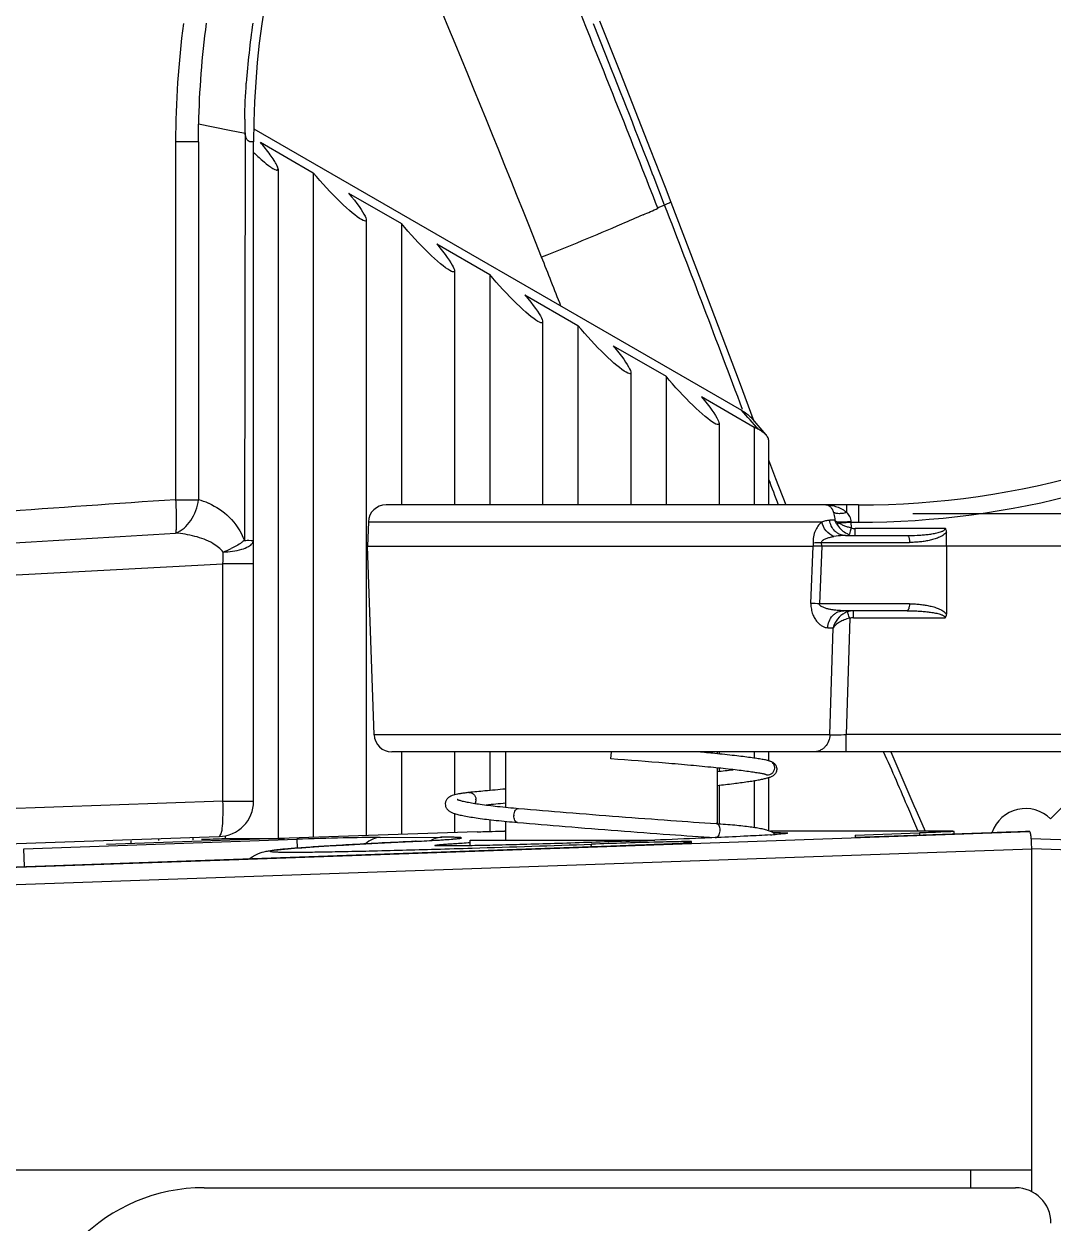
# Model space of a CAD drawing. Header units: millimetres. Extents: x -73584 to -37571, y -61249 to -50748.
# Drawn here: x -48274 to -48244.85, y -54954.71 to -54920.73 of the extents above; entities that cross this region are included whole.
import ezdxf

# ---------------------------------------------------------------- set-up
doc = ezdxf.new("R2010")
doc.units = ezdxf.units.MM
doc.header["$LTSCALE"] = 200
for name, color, linetype in [('DIM', 3, 'Continuous'), ('LAYER_473778', 7, 'Continuous'), ('SOLID_1', 7, 'Continuous')]:
    doc.layers.add(name, color=color, linetype=linetype)

# ---------------------------------------------------------------- blocks, each defined once
blk = doc.blocks.new('5569')
at = {"color": 7, "linetype": 'Continuous'}
for p, q in [((-46026.865, -54745.149), (-46027.207, -54744.289)), ((-46037.52, -54747.308), (-46038.401, -54747.13)), ((-46037.08, -54747.397), (-46037.52, -54747.308)), ((-46037.08, -54747.397), (-46037.101, -54758.923)), ((-46039.052, -54747.625), (-46039.052, -54757.77)), ((-46038.402, -54747.625), (-46038.402, -54757.77)), ((-46036.839, -54766.315), (-46036.839, -54747.628)), ((-46025.194, -54749.421), (-46025.523, -54748.57)), ((-46025.355, -54749.494), (-46025.387, -54749.509)), ((-46025.194, -54749.421), (-46025.355, -54749.494)), ((-46025.022, -54749.334), (-46025.022, -54749.334)), ((-46023.082, -54754.42), (-46022.662, -54755.543)), ((-46066.839, -54761.119), (-46037.708, -54759.587)), ((-46037.708, -54766.315), (-46037.708, -54759.587)), ((-46036.839, -54759.587), (-46037.708, -54759.587)), ((-46018.787, -54764.916), (-46018.101, -54766.497)), ((-46037.708, -54766.315), (-46049.878, -54766.74)), ((-46037.708, -54766.315), (-46036.839, -54766.315)), ((-46018.102, -54766.496), (-46017.813, -54767.164)), ((-46018.01, -54767.167), (-46018.049, -54767.079)), ((-46049.974, -54767.74), (-46037.821, -54767.315))]:
    blk.add_line(p, q, dxfattribs=at)
for points in [[(-46027.037, -54744.202), (-46026.888, -54744.576), (-46026.456, -54745.666), (-46026.027, -54746.753), (-46025.603, -54747.837), (-46025.183, -54748.918), (-46025.022, -54749.334)], [(-46025.022, -54749.334), (-46024.167, -54751.561), (-46023.082, -54754.42)], [(-46022.252, -54756.64), (-46022.053, -54757.173), (-46021.757, -54757.916)]]:
    blk.add_lwpolyline(points, dxfattribs=at)
for centre, radius, start, end in [((-46012.839, -54747.628), 24, 97.1808, 180.0002), ((-46479.067, -54926.459), 486.969, 21.95908, 23.33074), ((-46491.101, -54934.416), 497.507, 21.6462, 23.36543), ((-46011.384, -54747.782), 27.668, 172.7137, 179.675), ((-46013.761, -54747.577), 24.644, 172.2799, 178.9606), ((-46012.196, -54747.754), 24.914, 171.9531, 175.8791), ((-46458.064, -54917.942), 464.305, 21.26995, 21.95353), ((-46468.25, -54920.243), 474.845, 21.19445, 21.63785), ((-46024.48, -54747.044), 12.607, 179.7209, 181.603), ((-46039.362, -54719.04), 33.522, 293.866, 294.6391), ((-46615.964, -54977.954), 633.432, 20.587936, 21.148419), ((-46466.187, -54924.268), 470.607, 21.43567, 21.61664), ((-45947.498, -54729.206), 79.818, 200.51982, 201.08219), ((-46038.96, -54759.819), 2.123, 66.4548, 74.7602), ((-46044.918, -54759.211), 7.22, 357.0131, 359.6586), ((-46038.656, -54756.745), 2.685, 290.8802, 296.1422), ((-46037.839, -54766.315), 1, 271.0003, 0)]:
    blk.add_arc(centre, radius, start, end, dxfattribs=at)
for points in [[(-46037.087, -54746.983), (-46037.085, -54746.643), (-46037.07, -54746.303), (-46037.046, -54745.964)], [(-46038.402, -54747.625), (-46038.404, -54747.46), (-46038.403, -54747.295), (-46038.401, -54747.13)]]:
    blk.add_open_spline(points, degree=3, dxfattribs=at)
for points, knots in [([(-46036.839, -54747.628), (-46036.832, -54747.63), (-46036.869, -54747.627), (-46036.885, -54747.631), (-46036.927, -54747.629), (-46036.975, -54747.62), (-46037.028, -54747.572), (-46037.058, -54747.492), (-46037.074, -54747.43), (-46037.08, -54747.397)], [0, 0, 0, 0, 0.053847, 0.119551, 0.214468, 0.342116, 0.505866, 0.736343, 1, 1, 1, 1]), ([(-46038.402, -54747.625), (-46038.447, -54747.626), (-46038.664, -54747.631), (-46038.881, -54747.629), (-46039.052, -54747.625)], [0, 0, 0, 0, 0.211041, 1, 1, 1, 1]), ([(-46025.022, -54749.335), (-46025.021, -54749.34), (-46025.045, -54749.348), (-46025.072, -54749.367), (-46025.129, -54749.392), (-46025.17, -54749.411), (-46025.194, -54749.421)], [0, 0, 0, 0, 0.079417, 0.283229, 0.595899, 1, 1, 1, 1]), ([(-46025.799, -54749.695), (-46026.003, -54749.785), (-46026.957, -54750.2), (-46027.919, -54750.595), (-46028.678, -54750.899)], [0, 0, 0, 0, 0.21413, 1, 1, 1, 1]), ([(-46039.052, -54757.77), (-46042.409, -54757.996), (-46048.454, -54758.437), (-46056.446, -54759.129), (-46062.354, -54759.755), (-46065.572, -54760.181), (-46066.839, -54760.391)], [0, 0, 0, 0, 0.361564, 0.651373, 0.861996, 1, 1, 1, 1]), ([(-46039.052, -54757.77), (-46039.039, -54757.963), (-46039.026, -54758.232), (-46039.031, -54758.547), (-46039.039, -54758.669), (-46039.048, -54758.715)], [0, 0, 0, 0, 0.614646, 0.850519, 1, 1, 1, 1]), ([(-46039.052, -54757.77), (-46038.991, -54757.77), (-46038.775, -54757.771), (-46038.558, -54757.77), (-46038.402, -54757.77)], [0, 0, 0, 0, 0.280094, 1, 1, 1, 1]), ([(-46039.048, -54758.715), (-46038.875, -54758.651), (-46038.563, -54758.364), (-46038.427, -54757.979), (-46038.402, -54757.77)], [0, 0, 0, 0, 0.468135, 1, 1, 1, 1]), ([(-46038.112, -54757.872), (-46037.901, -54757.965), (-46037.475, -54758.242), (-46037.199, -54758.676), (-46037.101, -54758.923)], [0, 0, 0, 0, 0.463959, 1, 1, 1, 1]), ([(-46066.838, -54760.757), (-46065.573, -54760.618), (-46062.361, -54760.32), (-46056.459, -54759.852), (-46048.462, -54759.295), (-46042.41, -54758.916), (-46039.048, -54758.715)], [0, 0, 0, 0, 0.137002, 0.34723, 0.637379, 1, 1, 1, 1]), ([(-46037.698, -54759.254), (-46037.784, -54759.159), (-46038.03, -54758.958), (-46038.504, -54758.793), (-46038.866, -54758.732), (-46039.048, -54758.715)], [0, 0, 0, 0, 0.258116, 0.630566, 1, 1, 1, 1]), ([(-46037.698, -54759.254), (-46037.523, -54759.246), (-46037.276, -54759.214), (-46036.999, -54759.113), (-46036.9, -54759.042), (-46036.871, -54759.003)], [0, 0, 0, 0, 0.598809, 0.834115, 1, 1, 1, 1]), ([(-46037.101, -54758.923), (-46037.127, -54758.944), (-46037.243, -54759.033), (-46037.371, -54759.106), (-46037.472, -54759.156)], [0, 0, 0, 0, 0.22664, 1, 1, 1, 1]), ([(-46037.101, -54758.923), (-46037.036, -54758.923), (-46037.013, -54758.916), (-46036.816, -54758.926), (-46036.839, -54758.922)], [0, 0, 0, 0, 0.741225, 1, 1, 1, 1]), ([(-46036.871, -54759.003), (-46036.865, -54758.997), (-46036.849, -54758.973), (-46036.839, -54758.943), (-46036.839, -54758.922)], [0, 0, 0, 0, 0.282123, 1, 1, 1, 1]), ([(-46018.049, -54767.079), (-46018.126, -54766.9), (-46018.436, -54766.178), (-46018.74, -54765.454), (-46018.99, -54764.919)], [0, 0, 0, 0, 0.248674, 1, 1, 1, 1]), ([(-46037.821, -54767.315), (-46037.81, -54767.315), (-46037.783, -54767.287), (-46037.739, -54767.193), (-46037.712, -54766.985), (-46037.703, -54766.679), (-46037.704, -54766.442), (-46037.708, -54766.315)], [0, 0, 0, 0, 0.034119, 0.097514, 0.312353, 0.628571, 1, 1, 1, 1])]:
    blk.add_open_spline(points, degree=3, knots=knots, dxfattribs=at)
at = {"layer": 'LAYER_473778', "color": 7, "linetype": 'Continuous'}
for p, q in [((-46036.834, -54747.261), (-46023.017, -54755.235)), ((-46036.648, -54747.639), (-46035.148, -54748.504)), ((-46036.148, -54748.396), (-46036.148, -54767.375)), ((-46035.148, -54748.504), (-46035.148, -54767.341)), ((-46034.149, -54749.081), (-46032.649, -54749.946)), ((-46033.649, -54749.838), (-46033.649, -54767.289)), ((-46032.649, -54749.946), (-46032.649, -54757.916)), ((-46031.65, -54750.523), (-46030.15, -54751.389)), ((-46031.15, -54751.28), (-46031.15, -54757.916)), ((-46030.15, -54751.389), (-46030.15, -54757.916)), ((-46029.151, -54751.966), (-46027.651, -54752.831)), ((-46028.651, -54752.723), (-46028.651, -54757.916)), ((-46027.651, -54752.831), (-46027.651, -54757.916)), ((-46026.652, -54753.408), (-46025.152, -54754.273)), ((-46026.152, -54754.165), (-46026.152, -54757.916)), ((-46025.152, -54754.273), (-46025.152, -54757.916)), ((-46024.153, -54754.85), (-46022.653, -54755.715)), ((-46023.653, -54755.607), (-46023.653, -54757.916)), ((-46022.756, -54755.435), (-46022.554, -54755.667)), ((-46022.653, -54755.715), (-46022.653, -54757.916)), ((-46022.252, -54756.076), (-46022.252, -54757.916)), ((-46032.649, -54764.916), (-46032.649, -54767.255)), ((-46031.15, -54764.916), (-46031.15, -54766.133)), ((-46030.15, -54764.916), (-46030.15, -54766.011)), ((-46023.653, -54764.916), (-46023.653, -54764.974)), ((-46022.653, -54764.916), (-46022.653, -54765.093)), ((-46022.252, -54764.916), (-46022.252, -54765.175)), ((-46023.653, -54765.377), (-46023.653, -54765.467)), ((-46023.653, -54765.869), (-46023.653, -54766.946)), ((-46022.653, -54765.739), (-46022.653, -54767.053)), ((-46022.252, -54765.651), (-46022.252, -54767.144)), ((-46030.15, -54766.412), (-46030.15, -54766.433)), ((-46031.15, -54766.661), (-46031.15, -54767.203)), ((-46030.15, -54766.836), (-46030.15, -54767.171)), ((-46037.647, -54767.29), (-46037.647, -54767.368))]:
    blk.add_line(p, q, dxfattribs=at)
blk.add_lwpolyline([(-46022.554, -54755.667), (-46022.327, -54755.927), (-46022.312, -54755.944)], dxfattribs=at)
at = {"layer": 'LAYER_473778', "color": 7, "linetype": 'Continuous', "extrusion": (0, 0, -1)}
for centre in [(-46034.649, -54748.793), (-46032.15, -54750.235), (-46029.651, -54751.677), (-46027.152, -54753.119), (-46024.653, -54754.562)]:
    blk.add_ellipse(centre, major_axis=(-0.991, 1.073), ratio=0.126793, start_param=1.957734, end_param=5.099326, dxfattribs=at)
at = {"layer": 'LAYER_473778', "color": 7, "linetype": 'Continuous'}
for points, knots in [([(-46036.182, -54748.29), (-46036.205, -54748.243), (-46036.265, -54748.143), (-46036.417, -54747.923), (-46036.552, -54747.754), (-46036.648, -54747.639)], [0, 0, 0, 0, 0.195903, 0.437046, 1, 1, 1, 1]), ([(-46036.839, -54747.931), (-46036.758, -54748.008), (-46036.604, -54748.149), (-46036.442, -54748.282), (-46036.364, -54748.338)], [0, 0, 0, 0, 0.537946, 1, 1, 1, 1]), ([(-46036.364, -54748.338), (-46036.335, -54748.358), (-46036.284, -54748.392), (-46036.221, -54748.423), (-46036.182, -54748.432), (-46036.162, -54748.429), (-46036.149, -54748.414), (-46036.148, -54748.402), (-46036.148, -54748.396)], [0, 0, 0, 0, 0.407678, 0.698225, 0.795468, 0.86584, 0.92627, 1, 1, 1, 1]), ([(-46036.148, -54748.396), (-46036.148, -54748.38), (-46036.157, -54748.344), (-46036.172, -54748.31), (-46036.182, -54748.29)], [0, 0, 0, 0, 0.415284, 1, 1, 1, 1]), ([(-46023.017, -54755.235), (-46022.964, -54755.266), (-46022.871, -54755.325), (-46022.788, -54755.398), (-46022.756, -54755.435)], [0, 0, 0, 0, 0.555904, 1, 1, 1, 1]), ([(-46022.526, -54755.782), (-46022.536, -54755.777), (-46022.58, -54755.757), (-46022.622, -54755.734), (-46022.653, -54755.715)], [0, 0, 0, 0, 0.230676, 1, 1, 1, 1]), ([(-46022.312, -54755.944), (-46022.338, -54755.914), (-46022.407, -54755.855), (-46022.483, -54755.807), (-46022.526, -54755.782)], [0, 0, 0, 0, 0.442937, 1, 1, 1, 1]), ([(-46022.252, -54756.076), (-46022.252, -54756.065), (-46022.258, -54756.016), (-46022.287, -54755.973), (-46022.312, -54755.944)], [0, 0, 0, 0, 0.218261, 1, 1, 1, 1])]:
    blk.add_open_spline(points, degree=3, knots=knots, dxfattribs=at)
blk.add_open_spline([(-46022.526, -54755.782), (-46022.69, -54755.6), (-46022.854, -54755.417), (-46023.017, -54755.235)], degree=3, dxfattribs=at)
at = {"layer": 'SOLID_1', "color": 7, "linetype": 'Continuous'}
for p, q in [((-46019.703, -54757.916), (-46033.087, -54757.916)), ((-46020.029, -54758.13), (-46020.029, -54757.916)), ((-46019.703, -54757.916), (-46019.703, -54758.408)), ((-46033.586, -54758.399), (-46033.61, -54759.084)), ((-46033.586, -54758.399), (-46020.743, -54758.399)), ((-46020.371, -54758.35), (-46020.518, -54758.35)), ((-46019.904, -54758.571), (-46019.909, -54758.408)), ((-46019.909, -54758.408), (-46019.703, -54758.408)), ((-46019.799, -54758.784), (-46019.799, -54758.587)), ((-46017.241, -54758.587), (-46019.799, -54758.587)), ((-46017.204, -54759.084), (-46017.205, -54758.686)), ((-46020.989, -54758.989), (-46020.985, -54759.084)), ((-46020.742, -54759.084), (-46020.746, -54758.98)), ((-46020.746, -54758.98), (-46018.255, -54758.98)), ((-46020.072, -54758.784), (-46018.323, -54758.784)), ((-46033.423, -54764.434), (-46033.61, -54759.084)), ((-46033.61, -54759.084), (-46020.986, -54759.084)), ((-46021.048, -54760.711), (-46020.985, -54759.084)), ((-45997.871, -54759.084), (-46020.985, -54759.084)), ((-46020.742, -54759.084), (-46020.806, -54760.72)), ((-46017.204, -54759.084), (-46017.21, -54761.016)), ((-46018.259, -54760.72), (-46020.806, -54760.72)), ((-46018.327, -54760.916), (-46020.121, -54760.916)), ((-46019.841, -54761.113), (-46019.841, -54760.916)), ((-46019.841, -54761.113), (-46017.246, -54761.113)), ((-46020.57, -54761.399), (-46020.419, -54761.399)), ((-46020.512, -54764.434), (-46020.419, -54761.399)), ((-46019.95, -54761.131), (-46020.051, -54764.425)), ((-46020.512, -54764.434), (-46033.423, -54764.434)), ((-46020.051, -54764.916), (-46020.051, -54764.425)), ((-46007.497, -54764.425), (-46020.051, -54764.425)), ((-46003.703, -54764.916), (-46032.924, -54764.916)), ((-46029.703, -54764.916), (-46029.703, -54766.482)), ((-46026.718, -54765.116), (-46026.703, -54764.916)), ((-46023.703, -54764.916), (-46023.703, -54764.969)), ((-46014.262, -54766.815), (-46012.363, -54764.916)), ((-46023.703, -54765.371), (-46023.703, -54766.948)), ((-46022.33, -54765.558), (-46022.325, -54765.56)), ((-46029.703, -54766.884), (-46029.703, -54767.416)), ((-46030.508, -54767.181), (-46037.511, -54767.422)), ((-46029.703, -54767.164), (-46029.732, -54767.164)), ((-46026.29, -54767.574), (-46014.856, -54767.17)), ((-46017.029, -54767.164), (-46022.199, -54767.164)), ((-46019.795, -54767.333), (-46015.942, -54767.199)), ((-46019.795, -54767.276), (-46017.974, -54767.213)), ((-46017.974, -54767.213), (-46017.974, -54767.27)), ((-46016.992, -54767.236), (-46016.992, -54767.168)), ((-46014.856, -54767.17), (-46014.969, -54767.17)), ((-46045.913, -54768.255), (-46025.918, -54767.55)), ((-46043.345, -54767.663), (-46035.617, -54767.393)), ((-46037.511, -54767.422), (-46041.01, -54767.543)), ((-46040.31, -54767.519), (-46040.31, -54767.437)), ((-46039.535, -54767.375), (-46039.535, -54767.423)), ((-46038.552, -54767.405), (-46038.552, -54767.341)), ((-46037.91, -54767.367), (-46037.91, -54767.39)), ((-46037.798, -54767.98), (-46026.29, -54767.574)), ((-46037.659, -54767.368), (-46035.96, -54767.369)), ((-46035.617, -54767.393), (-46035.608, -54767.643)), ((-46034.709, -54767.582), (-46034.292, -54767.557)), ((-46034.292, -54767.557), (-46033.827, -54767.531)), ((-46033.827, -54767.531), (-46033.315, -54767.503)), ((-46033.315, -54767.503), (-46032.757, -54767.475)), ((-46033.249, -54767.34), (-46031.508, -54767.334)), ((-46032.757, -54767.475), (-46032.12, -54767.443)), ((-46032.237, -54767.449), (-46032.251, -54767.449)), ((-46032.237, -54767.449), (-46032.251, -54767.45)), ((-46032.12, -54767.443), (-46031.955, -54767.434)), ((-46031.955, -54767.434), (-46031.801, -54767.426)), ((-46031.801, -54767.426), (-46031.661, -54767.418)), ((-46031.661, -54767.418), (-46031.535, -54767.41)), ((-46031.535, -54767.41), (-46031.423, -54767.403)), ((-46031.423, -54767.403), (-46031.326, -54767.396)), ((-46030.703, -54767.575), (-46030.703, -54767.416)), ((-46030.703, -54767.416), (-46025.475, -54767.416)), ((-46026.291, -54767.5), (-46026.324, -54767.501)), ((-46026.29, -54767.564), (-46026.222, -54767.561)), ((-46026.29, -54767.564), (-46026.29, -54767.564)), ((-46026.222, -54767.561), (-46026.125, -54767.558)), ((-46025.918, -54767.55), (-46025.542, -54767.536)), ((-46025.542, -54767.536), (-46025.218, -54767.524)), ((-46025.218, -54767.524), (-46024.951, -54767.513)), ((-46024.951, -54767.513), (-46024.742, -54767.505)), ((-46024.742, -54767.505), (-46024.594, -54767.498)), ((-46024.594, -54767.498), (-46024.534, -54767.495)), ((-46024.534, -54767.495), (-46024.508, -54767.493)), ((-46024.508, -54767.493), (-46024.494, -54767.492)), ((-46024.429, -54767.488), (-46024.429, -54767.46)), ((-46023.748, -54767.346), (-46023.761, -54767.346)), ((-46023.704, -54767.344), (-46023.748, -54767.346)), ((-46019.795, -54767.276), (-46019.795, -54767.333)), ((-46014.806, -54767.368), (-46011.721, -54767.477)), ((-46014.793, -54767.67), (-46045.843, -54768.766)), ((-46043.328, -54768.164), (-46043.345, -54767.663)), ((-46036.057, -54767.679), (-46035.962, -54767.671)), ((-46035.962, -54767.671), (-46035.856, -54767.662)), ((-46035.856, -54767.662), (-46035.678, -54767.648)), ((-46035.678, -54767.648), (-46035.475, -54767.633)), ((-46035.475, -54767.633), (-46035.246, -54767.617)), ((-46035.246, -54767.617), (-46034.991, -54767.6)), ((-46034.991, -54767.6), (-46034.709, -54767.582)), ((-46014.793, -54777.37), (-46014.793, -54767.667)), ((-46011.7, -54767.776), (-46014.793, -54767.667)), ((-46045.913, -54768.266), (-46037.798, -54767.98)), ((-46014.793, -54776.766), (-46048.239, -54776.766)), ((-46016.527, -54776.766), (-46016.527, -54777.266)), ((-46038.236, -54777.266), (-46015.249, -54777.266))]:
    blk.add_line(p, q, dxfattribs=at)
for points in [[(-46031.326, -54767.396), (-46031.246, -54767.39), (-46031.212, -54767.387), (-46031.183, -54767.384), (-46031.158, -54767.382), (-46031.137, -54767.38), (-46031.122, -54767.378), (-46031.113, -54767.377)], [(-46036.946, -54767.939), (-46036.878, -54767.89), (-46036.793, -54767.84), (-46036.717, -54767.803), (-46036.653, -54767.779), (-46036.599, -54767.761), (-46036.554, -54767.749), (-46036.514, -54767.74), (-46036.479, -54767.732), (-46036.446, -54767.726), (-46036.415, -54767.721), (-46036.384, -54767.716), (-46036.353, -54767.712), (-46036.322, -54767.708), (-46036.289, -54767.704), (-46036.255, -54767.7), (-46036.219, -54767.696), (-46036.182, -54767.692), (-46036.142, -54767.688), (-46036.057, -54767.679)]]:
    blk.add_lwpolyline(points, dxfattribs=at)
for centre, radius, start, end in [((-46019.703, -54733.979), 23.938, 270, 302.51), ((-46019.704, -54733.969), 24.439, 270.0006, 300.032), ((-46033.087, -54758.416), 0.5, 90, 178), ((-46019.936, -54757.896), 0.621, 234.4655, 236.853), ((-46019.32, -54758.372), 0.59, 182.6457, 183.4938), ((-46019.607, -54758.028), 0.832, 211.8187, 213.9711), ((-46019.781, -54758.217), 0.57, 244.3698, 251.2169), ((-46022.576, -54711.38), 47.635, 271.9091, 272.2017), ((-46023.17, -54822.94), 62.265, 87.82404, 88.04686), ((-46019.821, -54761.484), 0.572, 109.7109, 116.7406), ((-46019.842, -54761.427), 0.51, 89.9295, 109.7055), ((-46032.924, -54764.416), 0.5, 182, 270), ((-46030.161, -54827.957), 63.318, 84.20622, 84.63382), ((-46026.364, -54740.429), 25.184, 276.065, 277.1002), ((-46022.277, -54765.365), 0.202, 355.9559, 3.2019), ((-46022.273, -54765.37), 0.196, 253.3716, 256.031), ((-46022.274, -54765.371), 0.195, 256.0233, 264.1826), ((-46030.765, -54766.271), 0.224, 357.9162, 4.4793), ((-46018.606, -54891.099), 125.22, 95.08509, 95.33461), ((-46014.969, -54767.522), 1, 44.9867, 160.9407), ((-46029.123, -54766.736), 0.342, 175.5769, 177.908), ((-46023.922, -54767.134), 0.303, 355.5757, 0.1905), ((-46031.458, -54768.054), 0.723, 112.8663, 119.4277), ((-46017.584, -55048.58), 281.215, 91.78099, 91.97297), ((-46040.045, -54384.478), 383.216, 272.05636, 272.17893), ((-46024.395, -54768.459), 0.999, 100.6971, 106.016), ((-46024.395, -54768.46), 1.001, 91.9965, 100.689), ((-46023.741, -54742.943), 24.373, 273.6348, 273.8389), ((-46023.428, -54747.604), 19.701, 273.8392, 273.9715), ((-46016.557, -54767.53), 1.759, 5.3045, 6.9729), ((-46018.753, -54767.671), 3.959, 0.016, 2.199), ((-46038.236, -54782.266), 5, 90, 180), ((-46015.249, -54778.267), 1, 0.0122, 90.0059)]:
    blk.add_arc(centre, radius, start, end, dxfattribs=at)
for points, knots in [([(-46020.629, -54757.916), (-46020.607, -54757.916), (-46020.561, -54757.925), (-46020.498, -54757.967), (-46020.445, -54758.037), (-46020.419, -54758.096), (-46020.409, -54758.13)], [0, 0, 0, 0, 0.201453, 0.416733, 0.67493, 1, 1, 1, 1]), ([(-46020.629, -54757.916), (-46020.575, -54757.916), (-46020.494, -54757.924), (-46020.389, -54757.947), (-46020.286, -54757.978), (-46020.161, -54758.033), (-46020.072, -54758.096), (-46020.029, -54758.13)], [0, 0, 0, 0, 0.248774, 0.372423, 0.496846, 0.746564, 1, 1, 1, 1]), ([(-46020.743, -54758.399), (-46020.776, -54758.428), (-46020.841, -54758.496), (-46020.905, -54758.602), (-46020.948, -54758.704), (-46020.973, -54758.792), (-46020.988, -54758.889), (-46020.991, -54758.955), (-46020.989, -54758.989)], [0, 0, 0, 0, 0.197427, 0.428001, 0.557806, 0.697488, 0.846121, 1, 1, 1, 1]), ([(-46020.743, -54758.399), (-46020.706, -54758.384), (-46020.633, -54758.359), (-46020.555, -54758.35), (-46020.518, -54758.35)], [0, 0, 0, 0, 0.517207, 1, 1, 1, 1]), ([(-46020.397, -54758.812), (-46020.482, -54758.777), (-46020.636, -54758.661), (-46020.723, -54758.489), (-46020.743, -54758.399)], [0, 0, 0, 0, 0.498438, 1, 1, 1, 1]), ([(-46020.072, -54758.784), (-46020.124, -54758.784), (-46020.205, -54758.768), (-46020.302, -54758.717), (-46020.394, -54758.643), (-46020.479, -54758.521), (-46020.511, -54758.407), (-46020.518, -54758.35)], [0, 0, 0, 0, 0.23042, 0.355164, 0.484271, 0.746892, 1, 1, 1, 1]), ([(-46020.409, -54758.13), (-46020.404, -54758.146), (-46020.384, -54758.218), (-46020.374, -54758.292), (-46020.371, -54758.35)], [0, 0, 0, 0, 0.216411, 1, 1, 1, 1]), ([(-46020.029, -54758.13), (-46020.064, -54758.142), (-46020.135, -54758.159), (-46020.238, -54758.169), (-46020.331, -54758.161), (-46020.386, -54758.143), (-46020.409, -54758.13)], [0, 0, 0, 0, 0.287361, 0.559224, 0.798971, 1, 1, 1, 1]), ([(-46020.371, -54758.35), (-46020.366, -54758.355), (-46020.343, -54758.375), (-46020.317, -54758.391), (-46020.296, -54758.402)], [0, 0, 0, 0, 0.235037, 1, 1, 1, 1]), ([(-46020.314, -54758.467), (-46020.319, -54758.457), (-46020.341, -54758.42), (-46020.36, -54758.381), (-46020.371, -54758.35)], [0, 0, 0, 0, 0.252976, 1, 1, 1, 1]), ([(-46020.296, -54758.402), (-46020.299, -54758.407), (-46020.308, -54758.428), (-46020.313, -54758.45), (-46020.314, -54758.467)], [0, 0, 0, 0, 0.271572, 1, 1, 1, 1]), ([(-46019.909, -54758.399), (-46019.979, -54758.401), (-46020.109, -54758.403), (-46020.238, -54758.403), (-46020.296, -54758.402)], [0, 0, 0, 0, 0.54518, 1, 1, 1, 1]), ([(-46019.909, -54758.399), (-46019.911, -54758.348), (-46019.938, -54758.248), (-46019.996, -54758.166), (-46020.029, -54758.13)], [0, 0, 0, 0, 0.5155, 1, 1, 1, 1]), ([(-46020.275, -54758.416), (-46020.282, -54758.429), (-46020.292, -54758.454), (-46020.297, -54758.48), (-46020.297, -54758.493)], [0, 0, 0, 0, 0.537487, 1, 1, 1, 1]), ([(-46020.297, -54758.493), (-46020.263, -54758.542), (-46020.184, -54758.635), (-46020.083, -54758.704), (-46020.027, -54758.731)], [0, 0, 0, 0, 0.492745, 1, 1, 1, 1]), ([(-46020.275, -54758.416), (-46020.249, -54758.416), (-46020.127, -54758.414), (-46020.004, -54758.411), (-46019.909, -54758.408)], [0, 0, 0, 0, 0.21469, 1, 1, 1, 1]), ([(-46019.904, -54758.571), (-46019.94, -54758.564), (-46020.01, -54758.547), (-46020.109, -54758.511), (-46020.197, -54758.468), (-46020.251, -54758.434), (-46020.275, -54758.416)], [0, 0, 0, 0, 0.271938, 0.533836, 0.778204, 1, 1, 1, 1]), ([(-46019.904, -54758.571), (-46019.911, -54758.593), (-46019.924, -54758.634), (-46019.942, -54758.69), (-46019.955, -54758.73), (-46019.962, -54758.751), (-46019.964, -54758.757)], [0, 0, 0, 0, 0.347634, 0.67009, 0.898797, 1, 1, 1, 1]), ([(-46018.323, -54758.784), (-46018.229, -54758.784), (-46018.088, -54758.781), (-46017.9, -54758.769), (-46017.76, -54758.756), (-46017.62, -54758.738), (-46017.504, -54758.718), (-46017.413, -54758.695), (-46017.357, -54758.677), (-46017.313, -54758.659), (-46017.273, -54758.638), (-46017.241, -54758.61), (-46017.241, -54758.587)], [0, 0, 0, 0, 0.250447, 0.375666, 0.500878, 0.626088, 0.751303, 0.813932, 0.876576, 0.907923, 0.939291, 1, 1, 1, 1]), ([(-46017.205, -54758.686), (-46017.217, -54758.707), (-46017.253, -54758.74), (-46017.31, -54758.781), (-46017.371, -54758.816), (-46017.435, -54758.846), (-46017.5, -54758.871), (-46017.589, -54758.899), (-46017.702, -54758.928), (-46017.839, -54758.952), (-46017.977, -54758.969), (-46018.116, -54758.978), (-46018.208, -54758.98), (-46018.255, -54758.98)], [0, 0, 0, 0, 0.064019, 0.127393, 0.19023, 0.252992, 0.315516, 0.377919, 0.502515, 0.626957, 0.751327, 0.875658, 1, 1, 1, 1]), ([(-46017.205, -54758.69), (-46017.205, -54758.662), (-46017.212, -54758.624), (-46017.234, -54758.594), (-46017.241, -54758.587)], [0, 0, 0, 0, 0.748206, 1, 1, 1, 1]), ([(-46020.746, -54758.98), (-46020.746, -54758.971), (-46020.743, -54758.951), (-46020.725, -54758.929), (-46020.705, -54758.912), (-46020.676, -54758.894), (-46020.638, -54758.876), (-46020.575, -54758.852), (-46020.495, -54758.83), (-46020.43, -54758.817), (-46020.397, -54758.812)], [0, 0, 0, 0, 0.071134, 0.138173, 0.202618, 0.265856, 0.390486, 0.51348, 0.757595, 1, 1, 1, 1]), ([(-46020.072, -54758.784), (-46020.1, -54758.784), (-46020.208, -54758.786), (-46020.317, -54758.798), (-46020.397, -54758.812)], [0, 0, 0, 0, 0.250448, 1, 1, 1, 1]), ([(-46018.323, -54758.784), (-46018.319, -54758.784), (-46018.309, -54758.787), (-46018.296, -54758.799), (-46018.284, -54758.817), (-46018.274, -54758.843), (-46018.265, -54758.874), (-46018.257, -54758.92), (-46018.255, -54758.956), (-46018.255, -54758.98)], [0, 0, 0, 0, 0.058005, 0.132435, 0.232015, 0.357576, 0.505803, 0.668491, 1, 1, 1, 1]), ([(-46021.048, -54760.711), (-46021.051, -54760.765), (-46021.042, -54760.871), (-46021.003, -54761.015), (-46020.944, -54761.135), (-46020.875, -54761.231), (-46020.8, -54761.305), (-46020.735, -54761.351), (-46020.683, -54761.376), (-46020.633, -54761.391), (-46020.595, -54761.397), (-46020.57, -54761.399)], [0, 0, 0, 0, 0.178134, 0.342085, 0.487464, 0.615588, 0.728676, 0.829106, 0.874862, 0.918174, 1, 1, 1, 1]), ([(-46020.121, -54760.916), (-46020.181, -54760.916), (-46020.272, -54760.912), (-46020.393, -54760.899), (-46020.483, -54760.884), (-46020.574, -54760.865), (-46020.648, -54760.843), (-46020.707, -54760.82), (-46020.742, -54760.803), (-46020.769, -54760.785), (-46020.788, -54760.768), (-46020.804, -54760.747), (-46020.807, -54760.729), (-46020.806, -54760.72)], [0, 0, 0, 0, 0.242073, 0.364299, 0.487413, 0.611403, 0.736471, 0.799624, 0.863548, 0.895969, 0.929107, 0.963523, 1, 1, 1, 1]), ([(-46018.259, -54760.72), (-46018.259, -54760.744), (-46018.262, -54760.78), (-46018.27, -54760.827), (-46018.278, -54760.858), (-46018.289, -54760.883), (-46018.301, -54760.902), (-46018.313, -54760.914), (-46018.323, -54760.916), (-46018.327, -54760.916)], [0, 0, 0, 0, 0.331509, 0.494198, 0.642425, 0.767985, 0.867565, 0.941995, 1, 1, 1, 1]), ([(-46018.259, -54760.72), (-46018.213, -54760.72), (-46018.12, -54760.722), (-46017.981, -54760.732), (-46017.843, -54760.749), (-46017.706, -54760.773), (-46017.593, -54760.801), (-46017.505, -54760.83), (-46017.439, -54760.854), (-46017.375, -54760.884), (-46017.314, -54760.92), (-46017.257, -54760.961), (-46017.222, -54760.995), (-46017.21, -54761.016)], [0, 0, 0, 0, 0.124328, 0.248645, 0.373002, 0.497431, 0.622015, 0.68441, 0.746934, 0.809683, 0.872509, 0.935931, 1, 1, 1, 1]), ([(-46020.57, -54761.399), (-46020.568, -54761.338), (-46020.544, -54761.213), (-46020.46, -54761.076), (-46020.365, -54760.993), (-46020.263, -54760.935), (-46020.176, -54760.916), (-46020.121, -54760.916)], [0, 0, 0, 0, 0.252036, 0.516506, 0.646599, 0.77159, 1, 1, 1, 1]), ([(-46020.079, -54760.974), (-46020.164, -54761.017), (-46020.311, -54761.141), (-46020.396, -54761.312), (-46020.419, -54761.399)], [0, 0, 0, 0, 0.514268, 1, 1, 1, 1]), ([(-46019.95, -54761.131), (-46019.958, -54761.11), (-46019.972, -54761.068), (-46019.991, -54761.013), (-46020.005, -54760.973), (-46020.012, -54760.953), (-46020.014, -54760.946)], [0, 0, 0, 0, 0.346745, 0.66856, 0.897531, 1, 1, 1, 1]), ([(-46018.327, -54760.916), (-46018.233, -54760.916), (-46018.092, -54760.92), (-46017.905, -54760.931), (-46017.764, -54760.944), (-46017.625, -54760.962), (-46017.509, -54760.983), (-46017.418, -54761.005), (-46017.362, -54761.023), (-46017.318, -54761.041), (-46017.278, -54761.062), (-46017.246, -54761.09), (-46017.246, -54761.113)], [0, 0, 0, 0, 0.250447, 0.375665, 0.500876, 0.626084, 0.751299, 0.813929, 0.876575, 0.907923, 0.939291, 1, 1, 1, 1]), ([(-46017.246, -54761.113), (-46017.233, -54761.101), (-46017.215, -54761.069), (-46017.21, -54761.034), (-46017.21, -54761.016)], [0, 0, 0, 0, 0.499213, 1, 1, 1, 1]), ([(-46019.95, -54761.131), (-46020.003, -54761.141), (-46020.102, -54761.169), (-46020.236, -54761.232), (-46020.343, -54761.308), (-46020.399, -54761.368), (-46020.419, -54761.399)], [0, 0, 0, 0, 0.290255, 0.559649, 0.797382, 1, 1, 1, 1]), ([(-46020.512, -54764.434), (-46020.514, -54764.495), (-46020.539, -54764.62), (-46020.625, -54764.757), (-46020.722, -54764.84), (-46020.827, -54764.898), (-46020.916, -54764.916), (-46020.972, -54764.916)], [0, 0, 0, 0, 0.249302, 0.512504, 0.642816, 0.768785, 1, 1, 1, 1]), ([(-46020.512, -54764.434), (-46020.487, -54764.434), (-46020.425, -54764.434), (-46020.271, -54764.431), (-46020.143, -54764.428), (-46020.051, -54764.425)], [0, 0, 0, 0, 0.164857, 0.400578, 1, 1, 1, 1]), ([(-46023.809, -54765.36), (-46024.024, -54765.339), (-46024.476, -54765.295), (-46025.445, -54765.21), (-46026.2, -54765.153), (-46026.718, -54765.116)], [0, 0, 0, 0, 0.221412, 0.467076, 1, 1, 1, 1]), ([(-46022.215, -54765.175), (-46022.229, -54765.171), (-46022.26, -54765.163), (-46022.331, -54765.146), (-46022.439, -54765.126), (-46022.59, -54765.102), (-46022.771, -54765.076), (-46022.981, -54765.049), (-46023.317, -54765.01), (-46023.583, -54764.981), (-46023.769, -54764.962)], [0, 0, 0, 0, 0.02797, 0.060733, 0.139916, 0.237011, 0.353369, 0.488947, 0.642615, 1, 1, 1, 1]), ([(-46022.215, -54765.175), (-46022.199, -54765.18), (-46022.175, -54765.188), (-46022.142, -54765.204), (-46022.113, -54765.221), (-46022.082, -54765.246), (-46022.058, -54765.275), (-46022.04, -54765.305), (-46022.025, -54765.341), (-46022.018, -54765.371), (-46022.017, -54765.391)], [0, 0, 0, 0, 0.158623, 0.247368, 0.349907, 0.473898, 0.626104, 0.712614, 0.804936, 1, 1, 1, 1]), ([(-46022.075, -54765.354), (-46022.076, -54765.334), (-46022.085, -54765.293), (-46022.115, -54765.24), (-46022.159, -54765.198), (-46022.196, -54765.181), (-46022.215, -54765.175)], [0, 0, 0, 0, 0.251352, 0.501724, 0.751154, 1, 1, 1, 1]), ([(-46022.33, -54765.558), (-46022.338, -54765.555), (-46022.36, -54765.55), (-46022.416, -54765.537), (-46022.511, -54765.52), (-46022.652, -54765.497), (-46022.827, -54765.472), (-46023.032, -54765.446), (-46023.363, -54765.407), (-46023.626, -54765.379), (-46023.809, -54765.36)], [0, 0, 0, 0, 0.018532, 0.044308, 0.11637, 0.212626, 0.330992, 0.470274, 0.629111, 1, 1, 1, 1]), ([(-46022.017, -54765.391), (-46022.015, -54765.424), (-46022.024, -54765.473), (-46022.053, -54765.525), (-46022.082, -54765.561), (-46022.118, -54765.591), (-46022.171, -54765.621), (-46022.239, -54765.648), (-46022.328, -54765.673), (-46022.431, -54765.698), (-46022.553, -54765.722), (-46022.694, -54765.746), (-46022.794, -54765.762), (-46022.847, -54765.769)], [0, 0, 0, 0, 0.100679, 0.144294, 0.181508, 0.239487, 0.285081, 0.367962, 0.458814, 0.565676, 0.691109, 0.835891, 1, 1, 1, 1]), ([(-46022.293, -54765.565), (-46022.267, -54765.568), (-46022.213, -54765.562), (-46022.142, -54765.523), (-46022.092, -54765.459), (-46022.077, -54765.406), (-46022.075, -54765.379)], [0, 0, 0, 0, 0.248399, 0.49797, 0.748738, 1, 1, 1, 1]), ([(-46022.847, -54765.769), (-46022.977, -54765.789), (-46023.262, -54765.826), (-46023.548, -54765.858), (-46023.702, -54765.875)], [0, 0, 0, 0, 0.457482, 1, 1, 1, 1]), ([(-46030.739, -54766.067), (-46030.779, -54766.071), (-46030.855, -54766.08), (-46030.962, -54766.095), (-46031.057, -54766.111), (-46031.14, -54766.129), (-46031.215, -54766.152), (-46031.275, -54766.179), (-46031.316, -54766.207), (-46031.341, -54766.23), (-46031.361, -54766.251), (-46031.379, -54766.278), (-46031.395, -54766.31), (-46031.406, -54766.346), (-46031.409, -54766.371), (-46031.409, -54766.384)], [0, 0, 0, 0, 0.150731, 0.284752, 0.402729, 0.506543, 0.600597, 0.695967, 0.751868, 0.784211, 0.82036, 0.860336, 0.904364, 0.951401, 1, 1, 1, 1]), ([(-46029.705, -54765.97), (-46029.898, -54765.988), (-46030.243, -54766.019), (-46030.587, -54766.052), (-46030.739, -54766.067)], [0, 0, 0, 0, 0.560119, 1, 1, 1, 1]), ([(-46030.739, -54766.067), (-46030.727, -54766.066), (-46030.703, -54766.066), (-46030.668, -54766.075), (-46030.635, -54766.091), (-46030.595, -54766.122), (-46030.557, -54766.176), (-46030.543, -54766.227), (-46030.541, -54766.253)], [0, 0, 0, 0, 0.117924, 0.237034, 0.358297, 0.482302, 0.737443, 1, 1, 1, 1]), ([(-46031.409, -54766.384), (-46031.41, -54766.411), (-46031.405, -54766.451), (-46031.385, -54766.497), (-46031.367, -54766.525), (-46031.348, -54766.548), (-46031.324, -54766.572), (-46031.284, -54766.603), (-46031.222, -54766.634), (-46031.172, -54766.653), (-46031.147, -54766.661)], [0, 0, 0, 0, 0.194557, 0.28357, 0.364494, 0.436275, 0.500574, 0.612208, 0.805049, 1, 1, 1, 1]), ([(-46031.065, -54766.267), (-46031.066, -54766.266), (-46031.068, -54766.264), (-46031.07, -54766.263), (-46031.073, -54766.261), (-46031.069, -54766.263), (-46031.065, -54766.265), (-46031.058, -54766.268), (-46031.048, -54766.272), (-46031.036, -54766.276), (-46031.027, -54766.279), (-46031.022, -54766.281)], [0, 0, 0, 0, 0.066937, 0.112176, 0.14632, 0.174996, 0.257064, 0.384481, 0.551351, 0.756631, 1, 1, 1, 1]), ([(-46031.022, -54766.281), (-46031.008, -54766.286), (-46030.976, -54766.295), (-46030.899, -54766.315), (-46030.78, -54766.34), (-46030.61, -54766.37), (-46030.408, -54766.4), (-46030.177, -54766.431), (-46029.814, -54766.473), (-46029.529, -54766.5), (-46029.33, -54766.517)], [0, 0, 0, 0, 0.026291, 0.058347, 0.139097, 0.240213, 0.359927, 0.49706, 0.650327, 1, 1, 1, 1]), ([(-46030.541, -54766.279), (-46030.541, -54766.296), (-46030.546, -54766.33), (-46030.559, -54766.362), (-46030.568, -54766.376)], [0, 0, 0, 0, 0.50496, 1, 1, 1, 1]), ([(-46029.464, -54766.71), (-46029.462, -54766.684), (-46029.452, -54766.635), (-46029.427, -54766.579), (-46029.4, -54766.546), (-46029.378, -54766.528), (-46029.354, -54766.518), (-46029.338, -54766.517), (-46029.33, -54766.517)], [0, 0, 0, 0, 0.305198, 0.581543, 0.702662, 0.811124, 0.908759, 1, 1, 1, 1]), ([(-46029.33, -54766.517), (-46028.88, -54766.556), (-46027.933, -54766.636), (-46026.986, -54766.71), (-46026.488, -54766.749)], [0, 0, 0, 0, 0.474963, 1, 1, 1, 1]), ([(-46031.147, -54766.661), (-46031.106, -54766.674), (-46031.014, -54766.699), (-46030.861, -54766.732), (-46030.679, -54766.764), (-46030.468, -54766.796), (-46030.229, -54766.827), (-46029.858, -54766.87), (-46029.567, -54766.898), (-46029.365, -54766.916)], [0, 0, 0, 0, 0.071158, 0.158174, 0.260566, 0.378965, 0.513091, 0.661982, 1, 1, 1, 1]), ([(-46029.365, -54766.916), (-46029.372, -54766.915), (-46029.387, -54766.911), (-46029.407, -54766.899), (-46029.425, -54766.88), (-46029.446, -54766.846), (-46029.462, -54766.793), (-46029.465, -54766.748), (-46029.465, -54766.724)], [0, 0, 0, 0, 0.092655, 0.191067, 0.299373, 0.419557, 0.693642, 1, 1, 1, 1]), ([(-46026.488, -54766.749), (-46025.999, -54766.786), (-46025.082, -54766.854), (-46024.165, -54766.918), (-46023.738, -54766.946)], [0, 0, 0, 0, 0.534114, 1, 1, 1, 1]), ([(-46030.508, -54767.181), (-46030.364, -54767.176), (-46030.106, -54767.169), (-46029.847, -54767.164), (-46029.732, -54767.164)], [0, 0, 0, 0, 0.557615, 1, 1, 1, 1]), ([(-46029.365, -54766.916), (-46028.914, -54766.955), (-46027.966, -54767.034), (-46027.017, -54767.109), (-46026.519, -54767.147)], [0, 0, 0, 0, 0.475041, 1, 1, 1, 1]), ([(-46026.519, -54767.147), (-46026.029, -54767.185), (-46025.111, -54767.253), (-46024.192, -54767.317), (-46023.764, -54767.345)], [0, 0, 0, 0, 0.53399, 1, 1, 1, 1]), ([(-46023.764, -54767.345), (-46023.755, -54767.346), (-46023.738, -54767.344), (-46023.712, -54767.334), (-46023.688, -54767.317), (-46023.659, -54767.285), (-46023.632, -54767.231), (-46023.622, -54767.183), (-46023.62, -54767.158)], [0, 0, 0, 0, 0.099103, 0.202809, 0.314497, 0.435858, 0.705613, 1, 1, 1, 1]), ([(-46023.738, -54766.946), (-46023.56, -54766.958), (-46023.306, -54766.977), (-46022.984, -54767.009), (-46022.779, -54767.034), (-46022.601, -54767.06), (-46022.447, -54767.088), (-46022.319, -54767.119), (-46022.242, -54767.145), (-46022.208, -54767.159)], [0, 0, 0, 0, 0.344543, 0.494065, 0.627394, 0.743649, 0.843429, 0.928983, 1, 1, 1, 1]), ([(-46023.619, -54767.133), (-46023.619, -54767.11), (-46023.624, -54767.064), (-46023.645, -54767.012), (-46023.67, -54766.98), (-46023.691, -54766.962), (-46023.713, -54766.95), (-46023.73, -54766.946), (-46023.738, -54766.946)], [0, 0, 0, 0, 0.294789, 0.56291, 0.683735, 0.795445, 0.8998, 1, 1, 1, 1]), ([(-46022.208, -54767.159), (-46022.196, -54767.164), (-46022.173, -54767.175), (-46022.137, -54767.195), (-46022.101, -54767.222), (-46022.079, -54767.244), (-46022.068, -54767.258)], [0, 0, 0, 0, 0.220152, 0.451773, 0.704082, 1, 1, 1, 1]), ([(-46022.129, -54767.202), (-46022.096, -54767.202), (-46022.034, -54767.202), (-46021.949, -54767.203), (-46021.875, -54767.205), (-46021.815, -54767.206), (-46021.768, -54767.207), (-46021.735, -54767.208), (-46021.715, -54767.21), (-46021.706, -54767.212), (-46021.703, -54767.213), (-46021.703, -54767.214)], [0, 0, 0, 0, 0.231142, 0.432761, 0.604347, 0.745388, 0.855432, 0.934289, 0.981936, 0.994273, 1, 1, 1, 1]), ([(-46021.729, -54767.227), (-46021.745, -54767.23), (-46021.785, -54767.235), (-46021.896, -54767.246), (-46021.992, -54767.253), (-46022.064, -54767.258)], [0, 0, 0, 0, 0.143531, 0.358747, 1, 1, 1, 1]), ([(-46021.703, -54767.218), (-46021.703, -54767.219), (-46021.706, -54767.221), (-46021.714, -54767.224), (-46021.723, -54767.225), (-46021.729, -54767.227)], [0, 0, 0, 0, 0.092036, 0.282647, 1, 1, 1, 1]), ([(-46017.098, -54767.177), (-46017.219, -54767.183), (-46017.511, -54767.196), (-46017.803, -54767.207), (-46017.974, -54767.213)], [0, 0, 0, 0, 0.412463, 1, 1, 1, 1]), ([(-46016.992, -54767.168), (-46016.992, -54767.169), (-46016.995, -54767.169), (-46016.999, -54767.17), (-46017.008, -54767.171), (-46017.02, -54767.172), (-46017.035, -54767.173), (-46017.062, -54767.175), (-46017.083, -54767.176), (-46017.098, -54767.177)], [0, 0, 0, 0, 0.017023, 0.065145, 0.144538, 0.254979, 0.3962, 0.567892, 1, 1, 1, 1]), ([(-46017.029, -54767.166), (-46017.024, -54767.166), (-46017.014, -54767.167), (-46017.003, -54767.168), (-46016.996, -54767.168), (-46016.993, -54767.168), (-46016.992, -54767.168), (-46016.992, -54767.168)], [0, 0, 0, 0, 0.434613, 0.746662, 0.934288, 0.981875, 1, 1, 1, 1]), ([(-46015.942, -54767.199), (-46015.827, -54767.195), (-46015.612, -54767.188), (-46015.324, -54767.179), (-46015.115, -54767.173), (-46015.005, -54767.17), (-46014.969, -54767.17)], [0, 0, 0, 0, 0.354538, 0.663021, 0.88746, 1, 1, 1, 1]), ([(-46014.811, -54767.316), (-46014.814, -54767.296), (-46014.819, -54767.26), (-46014.83, -54767.213), (-46014.839, -54767.185), (-46014.851, -54767.17), (-46014.856, -54767.17)], [0, 0, 0, 0, 0.400162, 0.700818, 0.898276, 1, 1, 1, 1]), ([(-46037.744, -54767.383), (-46037.823, -54767.387), (-46038.015, -54767.394), (-46038.206, -54767.399), (-46038.319, -54767.401)], [0, 0, 0, 0, 0.412066, 1, 1, 1, 1]), ([(-46037.659, -54767.375), (-46037.659, -54767.375), (-46037.661, -54767.376), (-46037.665, -54767.377), (-46037.672, -54767.378), (-46037.681, -54767.379), (-46037.693, -54767.38), (-46037.715, -54767.381), (-46037.732, -54767.382), (-46037.744, -54767.383)], [0, 0, 0, 0, 0.018916, 0.067565, 0.147068, 0.257363, 0.398236, 0.569403, 1, 1, 1, 1]), ([(-46037.667, -54767.373), (-46037.665, -54767.373), (-46037.663, -54767.374), (-46037.659, -54767.374), (-46037.659, -54767.375)], [0, 0, 0, 0, 0.730239, 1, 1, 1, 1]), ([(-46032.251, -54767.45), (-46032.565, -54767.465), (-46033.16, -54767.495), (-46033.88, -54767.534), (-46034.402, -54767.564), (-46034.749, -54767.585), (-46035.066, -54767.605), (-46035.351, -54767.625), (-46035.601, -54767.643), (-46035.817, -54767.66), (-46035.975, -54767.673), (-46036.082, -54767.684), (-46036.15, -54767.691), (-46036.208, -54767.698), (-46036.257, -54767.704), (-46036.297, -54767.71), (-46036.328, -54767.715), (-46036.348, -54767.72), (-46036.36, -54767.724), (-46036.365, -54767.726), (-46036.368, -54767.728), (-46036.37, -54767.733), (-46036.36, -54767.737), (-46036.346, -54767.74), (-46036.321, -54767.744), (-46036.288, -54767.747), (-46036.245, -54767.749), (-46036.194, -54767.752), (-46036.133, -54767.753), (-46036.062, -54767.755), (-46035.95, -54767.757), (-46035.787, -54767.757), (-46035.566, -54767.757), (-46035.309, -54767.755), (-46034.902, -54767.749), (-46034.317, -54767.739), (-46033.199, -54767.715), (-46032.307, -54767.69), (-46031.678, -54767.672)], [0, 0, 0, 0, 0.106943, 0.202233, 0.245126, 0.284651, 0.320656, 0.352995, 0.381519, 0.40608, 0.426561, 0.435261, 0.442934, 0.449578, 0.455194, 0.459781, 0.463342, 0.465882, 0.466774, 0.467422, 0.467845, 0.468111, 0.468922, 0.470668, 0.473428, 0.477219, 0.482047, 0.487917, 0.494832, 0.502793, 0.511802, 0.532937, 0.558116, 0.5872, 0.62005, 0.696488, 0.786198, 1, 1, 1, 1]), ([(-46033.249, -54767.34), (-46033.6, -54767.341), (-46034.389, -54767.355), (-46035.178, -54767.378), (-46035.617, -54767.393)], [0, 0, 0, 0, 0.443556, 1, 1, 1, 1]), ([(-46033.249, -54767.34), (-46033.322, -54767.344), (-46033.476, -54767.38), (-46033.608, -54767.467), (-46033.67, -54767.521)], [0, 0, 0, 0, 0.470669, 1, 1, 1, 1]), ([(-46032.237, -54767.449), (-46032.033, -54767.439), (-46031.684, -54767.421), (-46031.335, -54767.398), (-46031.191, -54767.386)], [0, 0, 0, 0, 0.586025, 1, 1, 1, 1]), ([(-46031.508, -54767.334), (-46031.527, -54767.335), (-46031.606, -54767.343), (-46031.684, -54767.364), (-46031.739, -54767.388)], [0, 0, 0, 0, 0.239613, 1, 1, 1, 1]), ([(-46031.703, -54767.568), (-46031.703, -54767.566), (-46031.696, -54767.563), (-46031.685, -54767.56), (-46031.664, -54767.557), (-46031.636, -54767.553), (-46031.6, -54767.548), (-46031.556, -54767.544), (-46031.504, -54767.539), (-46031.419, -54767.532), (-46031.294, -54767.522), (-46031.122, -54767.51), (-46030.921, -54767.498), (-46030.778, -54767.489), (-46030.702, -54767.485)], [0, 0, 0, 0, 0.005123, 0.017691, 0.038135, 0.0665, 0.102778, 0.146942, 0.198917, 0.258605, 0.400722, 0.572456, 0.772649, 1, 1, 1, 1]), ([(-46031.676, -54767.574), (-46031.683, -54767.574), (-46031.692, -54767.572), (-46031.701, -54767.57), (-46031.703, -54767.568), (-46031.703, -54767.568)], [0, 0, 0, 0, 0.721855, 0.910806, 1, 1, 1, 1]), ([(-46031.678, -54767.672), (-46031.333, -54767.663), (-46029.862, -54767.619), (-46028.392, -54767.571), (-46027.265, -54767.532)], [0, 0, 0, 0, 0.234228, 1, 1, 1, 1]), ([(-46026.294, -54767.447), (-46026.616, -54767.458), (-46027.253, -54767.48), (-46028.186, -54767.511), (-46029.064, -54767.537), (-46029.854, -54767.558), (-46030.443, -54767.571), (-46030.849, -54767.578), (-46031.097, -54767.581), (-46031.304, -54767.582), (-46031.468, -54767.582), (-46031.587, -54767.58), (-46031.651, -54767.577), (-46031.676, -54767.574)], [0, 0, 0, 0, 0.17943, 0.355008, 0.520187, 0.668802, 0.795298, 0.848737, 0.89495, 0.933497, 0.964033, 0.986265, 1, 1, 1, 1]), ([(-46031.182, -54767.336), (-46031.205, -54767.335), (-46031.314, -54767.334), (-46031.422, -54767.334), (-46031.508, -54767.334)], [0, 0, 0, 0, 0.211521, 1, 1, 1, 1]), ([(-46031.191, -54767.386), (-46031.156, -54767.384), (-46031.107, -54767.379), (-46031.048, -54767.373), (-46031.014, -54767.369), (-46030.987, -54767.365), (-46030.967, -54767.361), (-46030.957, -54767.358), (-46030.949, -54767.355), (-46030.95, -54767.351), (-46030.953, -54767.35), (-46030.957, -54767.349), (-46030.967, -54767.347), (-46030.984, -54767.344), (-46031.009, -54767.342), (-46031.042, -54767.34), (-46031.1, -54767.338), (-46031.148, -54767.337), (-46031.182, -54767.336)], [0, 0, 0, 0, 0.217981, 0.304618, 0.376083, 0.432305, 0.473247, 0.498991, 0.510424, 0.514013, 0.520156, 0.529799, 0.543165, 0.58132, 0.634867, 0.703737, 0.787711, 1, 1, 1, 1]), ([(-46027.265, -54767.532), (-46027.268, -54767.532), (-46027.271, -54767.539), (-46027.275, -54767.551), (-46027.279, -54767.571), (-46027.281, -54767.587), (-46027.282, -54767.597)], [0, 0, 0, 0, 0.092962, 0.279861, 0.579694, 1, 1, 1, 1]), ([(-46024.582, -54767.457), (-46024.672, -54767.458), (-46024.89, -54767.462), (-46025.459, -54767.475), (-46025.94, -54767.489), (-46026.291, -54767.5)], [0, 0, 0, 0, 0.156516, 0.382862, 1, 1, 1, 1]), ([(-46026.125, -54767.558), (-46025.844, -54767.548), (-46025.36, -54767.53), (-46024.877, -54767.511), (-46024.674, -54767.502)], [0, 0, 0, 0, 0.581917, 1, 1, 1, 1]), ([(-46023.761, -54767.346), (-46023.893, -54767.352), (-46024.465, -54767.377), (-46025.036, -54767.4), (-46025.475, -54767.416)], [0, 0, 0, 0, 0.232082, 1, 1, 1, 1]), ([(-46024.674, -54767.502), (-46024.656, -54767.501), (-46024.62, -54767.499), (-46024.571, -54767.497), (-46024.529, -54767.495), (-46024.494, -54767.493), (-46024.47, -54767.491), (-46024.455, -54767.49), (-46024.446, -54767.49), (-46024.439, -54767.489), (-46024.434, -54767.488), (-46024.431, -54767.488), (-46024.429, -54767.488), (-46024.429, -54767.487)], [0, 0, 0, 0, 0.229908, 0.431094, 0.602872, 0.744553, 0.855501, 0.899307, 0.935271, 0.963345, 0.983487, 0.995671, 1, 1, 1, 1]), ([(-46024.43, -54767.46), (-46024.429, -54767.459), (-46024.435, -54767.459), (-46024.44, -54767.458), (-46024.453, -54767.458), (-46024.469, -54767.457), (-46024.491, -54767.457), (-46024.529, -54767.457), (-46024.56, -54767.457), (-46024.582, -54767.457)], [0, 0, 0, 0, 0.015979, 0.063247, 0.142158, 0.25243, 0.393711, 0.565636, 1, 1, 1, 1]), ([(-46022.196, -54767.267), (-46022.41, -54767.28), (-46022.913, -54767.308), (-46023.416, -54767.331), (-46023.704, -54767.344)], [0, 0, 0, 0, 0.426718, 1, 1, 1, 1]), ([(-46014.796, -54767.519), (-46014.797, -54767.506), (-46014.799, -54767.455), (-46014.802, -54767.404), (-46014.806, -54767.367)], [0, 0, 0, 0, 0.265429, 1, 1, 1, 1])]:
    blk.add_open_spline(points, degree=3, knots=knots, dxfattribs=at)
for points in [[(-46019.904, -54758.571), (-46019.87, -54758.582), (-46019.835, -54758.587), (-46019.799, -54758.587)], [(-46019.841, -54761.113), (-46019.878, -54761.113), (-46019.916, -54761.119), (-46019.95, -54761.131)]]:
    blk.add_open_spline(points, degree=3, dxfattribs=at)
blk = doc.blocks.new('*U670')
at = {"layer": 'DIM', "color": 3}
blk.add_blockref('5569', (46037.067, 54931.016), dxfattribs=at)
blk = doc.blocks.new('*U671')
at = {"layer": 'DIM', "color": 0, "linetype": 'ByBlock', "lineweight": -2, "transparency": 16777216}
blk.add_blockref('*U670', (0, 0), dxfattribs=at)

msp = doc.modelspace()

# ---------------------------------------------------------------- linework, layer by layer
at = {"color": 7, "linetype": 'Continuous'}
msp.add_line((-48248.818, -54934.604), (-48183.86, -54934.604), dxfattribs=at)

# ---------------------------------------------------------------- block references
at = {"layer": 'DIM', "color": 3}
msp.add_blockref('*U671', (-48267.725, -55107.458), dxfattribs=at)

doc.saveas('drawing.dxf')
